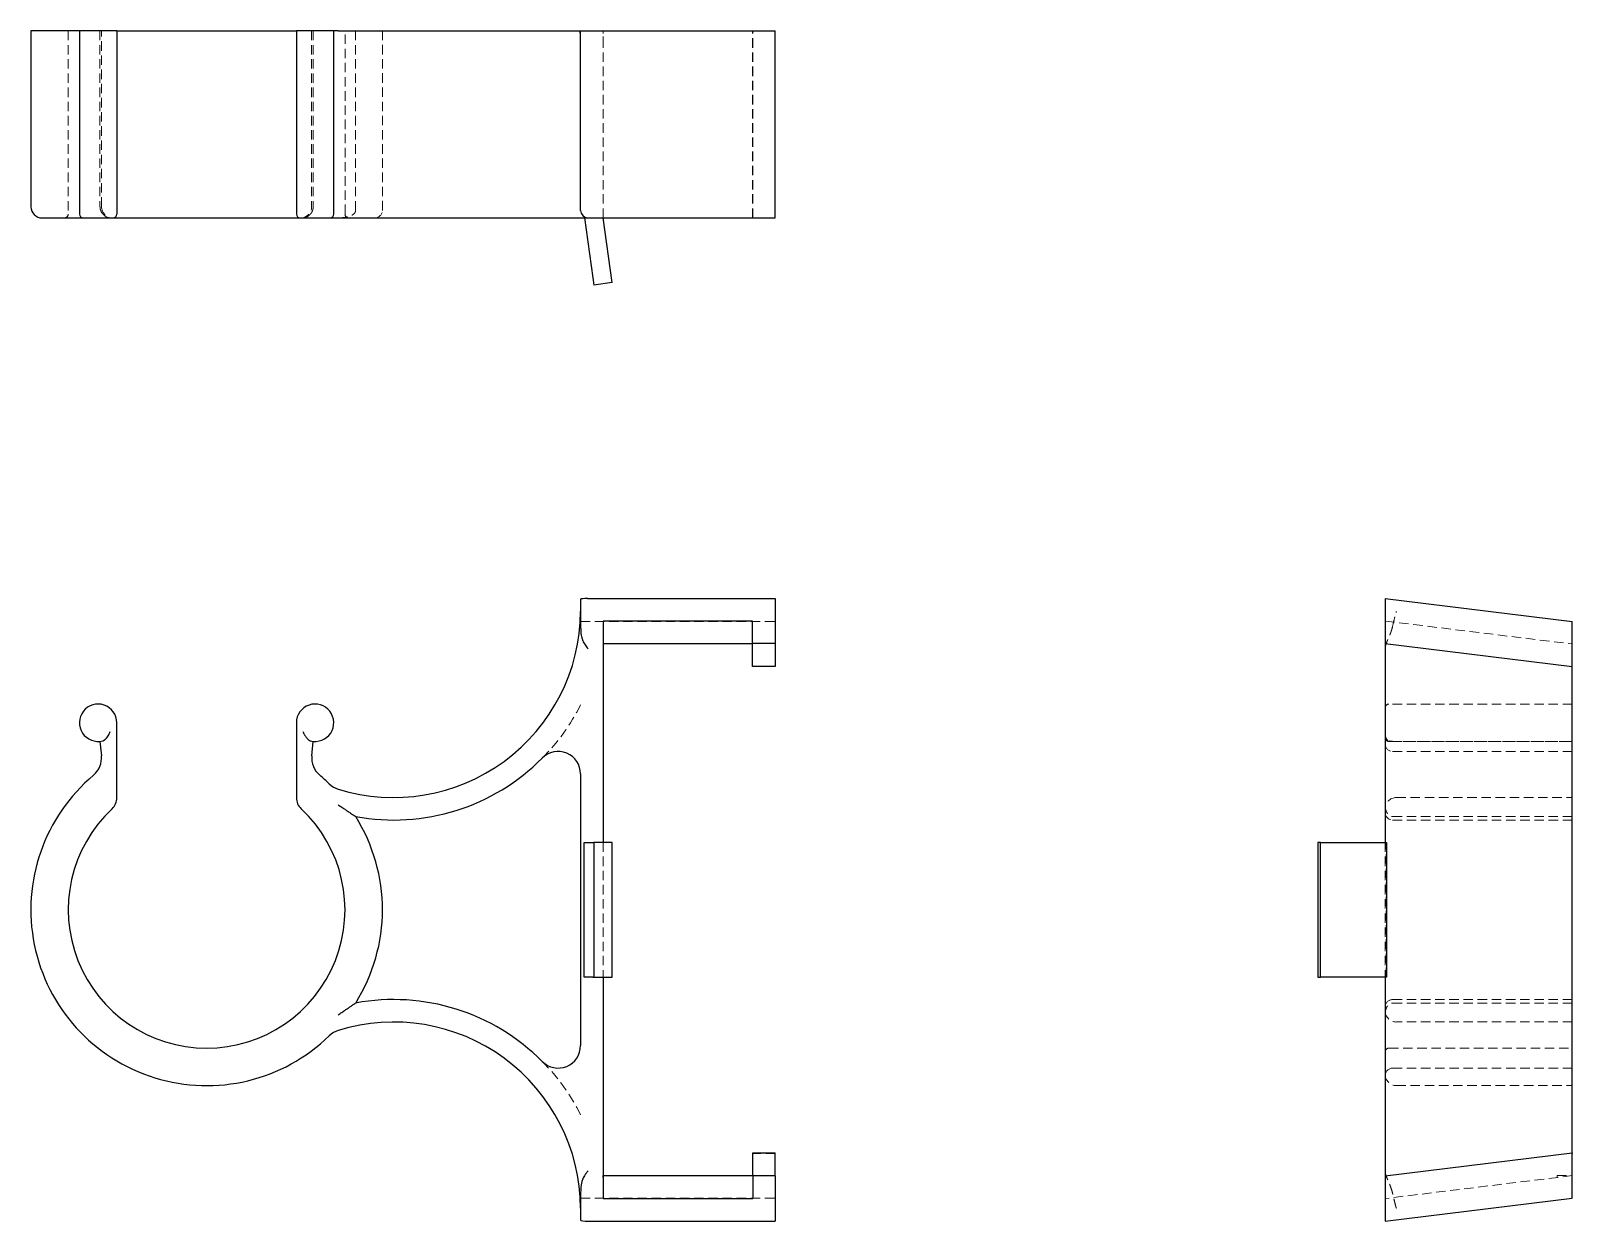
# Model space of a CAD drawing. Header units: millimetres. Extents: x 33 to 240, y 15 to 175.
import ezdxf

# ---------------------------------------------------------------- set-up
doc = ezdxf.new("R2010")
doc.units = ezdxf.units.MM
doc.linetypes.add('HIDDEN', pattern=[1.905, 1.27, -0.635])

msp = doc.modelspace()

# ---------------------------------------------------------------- linework, layer by layer
at = {"color": 7, "linetype": 'Continuous', "lineweight": 25}
for p, q in [((33, 175.08), (33, 151.46)), ((39.53, 175.08), (33, 175.08)), ((39.53, 175.08), (39.53, 150.46)), ((44.56, 175.08), (39.53, 175.08)), ((44.56, 175.08), (44.56, 150.46)), ((44.56, 175.08), (68.68, 175.08)), ((68.68, 175.08), (68.68, 150.46)), ((73.7, 175.08), (68.68, 175.08)), ((73.7, 150.46), (73.7, 175.08)), ((74.3, 175.08), (73.7, 175.08)), ((74.3, 175.08), (106.83, 175.08)), ((106.83, 175.08), (106.87, 175.08)), ((106.87, 175.08), (133, 175.08)), ((133, 149.96), (133, 175.08)), ((106.87, 150.96), (106.87, 164.26)), ((34.51, 149.96), (40.03, 149.96)), ((40.03, 149.96), (44.05, 149.96)), ((44.05, 149.96), (69.18, 149.96)), ((69.18, 149.96), (73.2, 149.96)), ((73.2, 149.96), (73.86, 149.96)), ((73.86, 149.96), (107.87, 149.96)), ((107.37, 149.96), (108.49, 141.91)), ((107.81, 149.96), (133, 149.96)), ((107.87, 149.96), (133, 149.96)), ((111.11, 141.26), (109.91, 149.96)), ((133, 149.96), (133, 149.96)), ((108.49, 141.91), (108.63, 140.91)), ((111.11, 141.26), (108.63, 140.91)), ((106.87, 98.71), (106.87, 95.11)), ((107.81, 98.83), (133, 98.83)), ((107.87, 98.82), (133, 98.82)), ((133, 98.83), (133, 98.82)), ((133, 98.82), (133, 92.76)), ((214.96, 98.83), (214.96, 98.82)), ((214.96, 98.83), (240.08, 95.75)), ((214.96, 98.82), (214.96, 92.76)), ((129.98, 95.79), (109.88, 95.79)), ((109.88, 95.79), (109.88, 66.05)), ((129.98, 92.76), (129.98, 95.79)), ((240.08, 89.67), (240.08, 95.75)), ((129.98, 92.71), (109.88, 92.71)), ((133, 92.76), (129.98, 92.76)), ((129.98, 89.67), (129.98, 92.76)), ((133, 92.76), (133, 89.67)), ((214.96, 92.76), (240.08, 89.67)), ((214.96, 92.76), (214.96, 66.05)), ((133, 89.67), (129.98, 89.67)), ((240.08, 24.26), (240.08, 89.67)), ((240.08, 84.64), (240.08, 84.64)), ((240.08, 84.53), (240.08, 84.64)), ((240.08, 69.06), (240.08, 84.53)), ((44.56, 72.05), (44.56, 82.13)), ((68.68, 82.13), (68.68, 72.05)), ((42.29, 79.63), (42.49, 77.69)), ((70.75, 77.69), (70.94, 79.63)), ((106.87, 75.25), (106.87, 38.75)), ((240.08, 69.06), (240.08, 69.06)), ((240.08, 44.94), (240.08, 69.06)), ((107.35, 47.96), (107.35, 66.05)), ((107.35, 66.05), (108.49, 66.05)), ((108.49, 66.05), (108.63, 66.05)), ((108.63, 66.05), (108.63, 65.04)), ((111.11, 66.05), (108.63, 66.05)), ((108.63, 65.04), (108.63, 48.96)), ((111.11, 47.96), (111.11, 66.05)), ((205.91, 66.05), (205.91, 65.04)), ((206.26, 66.05), (205.91, 66.05)), ((205.91, 65.04), (205.91, 48.96)), ((206.26, 47.96), (206.26, 66.05)), ((206.26, 66.05), (215.13, 66.05)), ((215.13, 66.05), (215.13, 47.96)), ((108.49, 47.96), (107.35, 47.96)), ((108.49, 47.96), (108.63, 47.96)), ((108.63, 48.96), (108.63, 47.96)), ((108.63, 47.96), (111.11, 47.96)), ((109.88, 47.96), (109.88, 18.21)), ((205.91, 48.96), (205.91, 47.96)), ((205.91, 48.96), (205.91, 48.96)), ((205.91, 47.96), (206.26, 47.96)), ((215.13, 47.96), (206.26, 47.96)), ((214.96, 47.96), (214.96, 21.24)), ((240.08, 44.94), (240.08, 44.94)), ((240.08, 29.47), (240.08, 44.94)), ((129.99, 24.33), (133, 24.33)), ((129.99, 21.24), (129.99, 24.33)), ((133, 21.24), (133, 24.33)), ((214.96, 21.24), (240.06, 24.33)), ((240.06, 24.33), (240.07, 24.26)), ((240.08, 24.26), (240.07, 24.26)), ((240.08, 18.25), (240.08, 24.26)), ((109.89, 21.29), (109.88, 21.29)), ((109.89, 21.05), (109.88, 21.05)), ((109.89, 21.29), (129.99, 21.29)), ((109.89, 21.05), (109.89, 21.29)), ((129.99, 21.24), (129.99, 18.21)), ((133, 21.24), (129.99, 21.24)), ((133, 21.24), (133, 15.17)), ((214.96, 21.24), (214.96, 15.17)), ((106.87, 18.89), (106.87, 15.29)), ((109.88, 18.21), (129.99, 18.21)), ((214.96, 15.17), (240.08, 18.25)), ((107.87, 15.17), (133, 15.17))]:
    msp.add_line(p, q, dxfattribs=at)
at = {"color": 7, "linetype": 'HIDDEN', "lineweight": 18}
for p, q in [((38.02, 175.08), (38.02, 150.46)), ((42.29, 175.08), (42.29, 151.46)), ((42.5, 151.46), (42.5, 175.08)), ((70.73, 175.08), (70.73, 151.46)), ((70.94, 175.08), (70.94, 151.46)), ((75.21, 150.46), (75.21, 175.08)), ((76.64, 175.08), (76.64, 150.96)), ((80.23, 150.96), (80.23, 175.08)), ((106.87, 175.08), (101.71, 175.08)), ((106.87, 175.08), (106.87, 164.26)), ((109.88, 149.96), (109.88, 175.08)), ((109.89, 173.07), (109.89, 175.08)), ((129.98, 149.96), (129.98, 175.08)), ((129.99, 175.08), (129.99, 175.07)), ((129.99, 175.07), (129.99, 175.06)), ((133, 175.07), (129.99, 175.07)), ((129.99, 175.06), (133, 175.06)), ((129.99, 149.96), (129.99, 175.06)), ((109.89, 173.07), (109.88, 173.07)), ((107.35, 150.1), (107.37, 149.96)), ((109.91, 149.96), (109.88, 150.13)), ((108.49, 141.91), (108.49, 141.91)), ((108.49, 141.91), (108.49, 141.91)), ((108.63, 140.91), (108.63, 140.91)), ((106.83, 95.75), (106.87, 95.75)), ((106.87, 95.75), (133, 95.75)), ((214.96, 95.79), (240.08, 92.71)), ((240.08, 84.64), (215.46, 84.64)), ((215.46, 79.61), (240.08, 79.61)), ((240.08, 79.63), (216.46, 79.63)), ((240.08, 78.27), (215.96, 78.27)), ((216.46, 72.08), (240.08, 72.08)), ((240.08, 69.53), (215.96, 69.53)), ((215.96, 69.06), (240.08, 69.06)), ((109.88, 66.05), (109.88, 47.96)), ((214.96, 66.05), (214.96, 47.96)), ((215.1, 47.96), (215.1, 66.05)), ((240.08, 44.94), (215.96, 44.94)), ((240.08, 44.47), (215.96, 44.47)), ((240.08, 41.93), (216.46, 41.93)), ((215.46, 38.41), (240.08, 38.41)), ((215.96, 35.73), (240.08, 35.73)), ((216.46, 33.38), (240.08, 33.38)), ((133, 24.26), (129.99, 24.26)), ((240.08, 21.29), (214.96, 18.21)), ((238.07, 21.29), (240.08, 21.29)), ((238.07, 21.05), (238.07, 21.29)), ((106.87, 18.25), (106.83, 18.25)), ((106.87, 18.25), (133, 18.25))]:
    msp.add_line(p, q, dxfattribs=at)
at = {"color": 7, "linetype": 'Continuous', "lineweight": 25, "flags": 128}
for points in [[(205.91, 65.04), (205.91, 65.04), (205.91, 65.04), (205.91, 65.04), (205.91, 65.04), (205.91, 65.04), (205.91, 65.04), (205.91, 65.04), (205.91, 65.04)], [(108.63, 48.96), (108.63, 48.96), (108.63, 48.96), (108.63, 48.96), (108.63, 48.96), (108.63, 48.96), (108.63, 48.96), (108.63, 48.96), (108.63, 48.96)]]:
    msp.add_lwpolyline(points, dxfattribs=at)
at = {"color": 7, "linetype": 'Continuous', "lineweight": 25}
for centre, radius, start, end in [((34.51, 151.46), 1.51, 180, 270), ((40.03, 150.46), 0.502, 180, 270), ((44.05, 150.46), 0.502, 270, 0), ((69.18, 150.46), 0.502, 180, 270), ((73.2, 150.46), 0.502, 270, 0), ((107.87, 150.96), 1, 180, 266.7002), ((107.87, 150.96), 1, 266.7002, 270), ((81.74, 97.2), 25.12, 252.7804, 359.7131), ((42.04, 82.13), 2.51, 0, 284.499), ((71.19, 82.13), 2.51, 255.501, 180), ((39.49, 77.39), 3.01, 310.0289, 5.7106), ((73.75, 77.39), 3.01, 174.2894, 229.9711), ((81.74, 97.2), 28.14, 259.5515, 315.2079), ((103.85, 75.25), 3.01, 0, 135.2079), ((56.62, 57), 23.62, 130.0289, 314.2373), ((56.62, 57), 23.62, 45.7627, 49.9711), ((75.2, 76.08), 3.01, 225.7627, 252.7804), ((56.62, 57), 18.59, 133.0728, 46.9272), ((42.55, 72.05), 2.01, 313.0728, 0), ((70.69, 72.05), 2.01, 180, 226.9272), ((56.62, 57), 23.62, 327.9678, 32.0322), ((108.95, 65.04), 0.325, 179.9525, 180.0475), ((81.74, 16.8), 28.14, 44.7921, 100.4485), ((81.74, 16.8), 25.12, 0.2869, 107.2196), ((75.2, 37.92), 3.01, 107.2196, 134.2373), ((103.85, 38.75), 3.01, 224.7921, 0)]:
    msp.add_arc(centre, radius, start, end, dxfattribs=at)
at = {"color": 7, "linetype": 'HIDDEN', "lineweight": 18}
for centre, radius, start, end in [((44.01, 151.46), 1.51, 180, 270), ((69.22, 151.46), 1.51, 270, 0), ((37.52, 150.46), 0.502, 270, 0), ((75.71, 150.46), 0.502, 180, 270), ((79.23, 150.96), 1, 270, 0), ((81.74, 97.2), 28.14, 315.2079, 333.2331), ((215.46, 84.14), 0.502, 90, 180), ((215.46, 80.12), 0.502, 180, 270), ((215.96, 79.27), 1, 180, 270), ((216.46, 70.57), 1.51, 90, 180), ((215.96, 70.07), 1, 180, 270), ((215.96, 43.94), 1, 90, 180), ((216.46, 43.43), 1.51, 180, 270), ((215.46, 37.91), 0.502, 90, 180), ((81.74, 16.8), 28.14, 26.7669, 44.7921), ((215.96, 34.73), 1, 90, 180), ((216.46, 34.89), 1.51, 180, 270)]:
    msp.add_arc(centre, radius, start, end, dxfattribs=at)
at = {"color": 7, "linetype": 'Continuous', "lineweight": 25}
for centre, major_axis, start_param, end_param in [((81.74, 163.24), (0, 204.63), 4.717397, 4.770306), ((107.87, 98.71), (1, 0), 1.628388, 3.141593), ((107.87, 107), (0, 8.19), 3.084001, 3.141593), ((107.87, 15.29), (1, 0), 3.141593, 4.712389)]:
    msp.add_ellipse(centre, major_axis=major_axis, ratio=0.122785, start_param=start_param, end_param=end_param, dxfattribs=at)
at = {"color": 7, "linetype": 'HIDDEN', "lineweight": 18}
for points, knots in [([(42.67, 150.46), (42.65, 150.49), (42.6, 150.55), (42.52, 150.66), (42.45, 150.78), (42.39, 150.94), (42.31, 151.16), (42.3, 151.35), (42.29, 151.46)], [0, 0, 0, 0, 0.106334, 0.224413, 0.3543, 0.496041, 0.685443, 1, 1, 1, 1]), ([(70.94, 151.46), (70.94, 151.42), (70.94, 151.34), (70.92, 151.22), (70.9, 151.13), (70.88, 151.04), (70.86, 150.98), (70.82, 150.87), (70.76, 150.74), (70.67, 150.59), (70.59, 150.5), (70.56, 150.46)], [0, 0, 0, 0, 0.118923, 0.223906, 0.314948, 0.392045, 0.455197, 0.504402, 0.690565, 0.855723, 1, 1, 1, 1]), ([(42.67, 150.46), (42.69, 150.44), (42.73, 150.4), (42.78, 150.35), (42.84, 150.29), (42.9, 150.25), (42.96, 150.2), (43.02, 150.16), (43.08, 150.12), (43.15, 150.09), (43.25, 150.04), (43.39, 149.99), (43.55, 149.96), (43.63, 149.96), (43.68, 149.96)], [0, 0, 0, 0, 0.0445675, 0.0906669, 0.1383658, 0.187699, 0.2386732, 0.2912726, 0.3454639, 0.4012014, 0.4584313, 0.6317463, 0.8124366, 1, 1, 1, 1]), ([(69.56, 149.96), (69.58, 149.96), (69.62, 149.96), (69.69, 149.97), (69.77, 149.98), (69.85, 150), (69.93, 150.02), (70.03, 150.06), (70.14, 150.11), (70.25, 150.18), (70.36, 150.26), (70.46, 150.35), (70.53, 150.43), (70.56, 150.46)], [0, 0, 0, 0, 0.094663, 0.187631, 0.278897, 0.36842, 0.456121, 0.54189, 0.643785, 0.740702, 0.832391, 0.918766, 1, 1, 1, 1]), ([(74.29, 149.96), (74.38, 149.96), (74.54, 149.96), (74.79, 149.97), (75.02, 150), (75.29, 150.03), (75.6, 150.1), (75.93, 150.21), (76.19, 150.33), (76.38, 150.47), (76.51, 150.6), (76.58, 150.72), (76.63, 150.84), (76.64, 150.92), (76.64, 150.96)], [0, 0, 0, 0, 0.097586, 0.18942, 0.275473, 0.355723, 0.501921, 0.628009, 0.735413, 0.824778, 0.876472, 0.921784, 0.962241, 1, 1, 1, 1]), ([(215.96, 95.11), (216.04, 95.45), (216.14, 95.88), (216.24, 96.27), (216.28, 96.43), (216.3, 96.51), (216.34, 96.68), (216.36, 96.76), (216.39, 96.88), (216.4, 96.92), (216.42, 96.98), (216.43, 97), (216.44, 97.03), (216.44, 97.04), (216.45, 97.06), (216.45, 97.06), (216.46, 97.07), (216.46, 97.07), (216.46, 97.07)], [0, 0, 0, 0, 0.5, 0.625, 0.625, 0.75, 0.75, 0.875, 0.875, 0.9375, 0.9375, 0.96875, 0.96875, 0.984375, 0.984375, 0.992188, 0.992188, 1, 1, 1, 1]), ([(215.96, 95.11), (215.94, 95.03), (215.9, 94.86), (215.83, 94.61), (215.75, 94.36), (215.64, 94.06), (215.49, 93.71), (215.35, 93.4), (215.23, 93.12), (215.13, 92.87), (215.04, 92.59), (214.97, 92.32), (214.96, 92.14), (214.96, 92.05)], [0, 0, 0, 0, 0.076271, 0.151323, 0.225259, 0.298186, 0.425936, 0.555094, 0.607427, 0.705167, 0.809173, 0.899341, 1, 1, 1, 1]), ([(214.96, 80.95), (214.96, 80.9), (214.96, 80.8), (214.97, 80.65), (214.98, 80.5), (215, 80.37), (215.02, 80.24), (215.06, 80.12), (215.11, 79.99), (215.18, 79.88), (215.26, 79.79), (215.35, 79.73), (215.43, 79.7), (215.46, 79.69)], [0, 0, 0, 0, 0.094663, 0.187631, 0.278897, 0.36842, 0.456121, 0.54189, 0.643785, 0.740702, 0.832391, 0.918766, 1, 1, 1, 1]), ([(216.46, 79.63), (216.42, 79.63), (216.34, 79.63), (216.22, 79.63), (216.13, 79.63), (216.04, 79.63), (215.98, 79.63), (215.87, 79.64), (215.74, 79.65), (215.59, 79.67), (215.5, 79.68), (215.46, 79.69)], [0, 0, 0, 0, 0.118923, 0.223906, 0.314948, 0.392045, 0.455197, 0.504402, 0.690565, 0.855723, 1, 1, 1, 1]), ([(214.96, 71.11), (214.96, 71.05), (214.96, 70.94), (214.97, 70.78), (215, 70.62), (215.03, 70.44), (215.1, 70.23), (215.21, 70.01), (215.33, 69.83), (215.47, 69.7), (215.6, 69.62), (215.72, 69.57), (215.84, 69.53), (215.92, 69.53), (215.96, 69.53)], [0, 0, 0, 0, 0.097586, 0.18942, 0.275473, 0.355723, 0.501921, 0.628009, 0.735413, 0.824778, 0.876472, 0.921784, 0.962241, 1, 1, 1, 1]), ([(214.96, 42.89), (214.96, 42.95), (214.96, 43.06), (214.97, 43.22), (215, 43.38), (215.03, 43.56), (215.1, 43.77), (215.2, 43.98), (215.31, 44.14), (215.42, 44.25), (215.53, 44.34), (215.63, 44.4), (215.74, 44.44), (215.85, 44.47), (215.92, 44.47), (215.96, 44.47)], [0, 0, 0, 0, 0.097378, 0.189141, 0.275252, 0.35568, 0.501808, 0.627929, 0.714219, 0.789118, 0.841261, 0.88733, 0.928205, 0.965177, 1, 1, 1, 1]), ([(214.96, 21.95), (214.96, 21.91), (214.96, 21.84), (214.97, 21.73), (214.99, 21.62), (215.01, 21.52), (215.05, 21.36), (215.13, 21.13), (215.27, 20.8), (215.44, 20.41), (215.61, 20.01), (215.75, 19.62), (215.87, 19.26), (215.93, 19.01), (215.96, 18.89)], [0, 0, 0, 0, 0.0415522, 0.0814192, 0.119604, 0.1561099, 0.1909408, 0.294936, 0.3926691, 0.5335733, 0.6718011, 0.7790151, 0.8883023, 1, 1, 1, 1]), ([(216.46, 16.93), (216.46, 16.93), (216.46, 16.93), (216.45, 16.94), (216.45, 16.94), (216.44, 16.96), (216.44, 16.97), (216.43, 17), (216.42, 17.02), (216.4, 17.08), (216.39, 17.12), (216.36, 17.24), (216.34, 17.32), (216.3, 17.49), (216.28, 17.57), (216.24, 17.73), (216.14, 18.12), (216.04, 18.55), (215.96, 18.89)], [0, 0, 0, 0, 0.007812, 0.007812, 0.015625, 0.015625, 0.03125, 0.03125, 0.0625, 0.0625, 0.125, 0.125, 0.25, 0.25, 0.375, 0.375, 0.5, 1, 1, 1, 1])]:
    msp.add_open_spline(points, degree=3, knots=knots, dxfattribs=at)
at = {"color": 7, "linetype": 'Continuous', "lineweight": 25}
for points, knots in [([(106.87, 95.11), (106.87, 95.03), (106.87, 94.86), (106.88, 94.61), (106.89, 94.36), (106.92, 94.06), (106.98, 93.71), (107.07, 93.4), (107.18, 93.12), (107.3, 92.87), (107.47, 92.59), (107.66, 92.32), (107.8, 92.14), (107.87, 92.05)], [0, 0, 0, 0, 0.076271, 0.151323, 0.225259, 0.298186, 0.425936, 0.555094, 0.607427, 0.705167, 0.809173, 0.899341, 1, 1, 1, 1]), ([(42.67, 79.69), (42.69, 79.7), (42.73, 79.71), (42.78, 79.74), (42.84, 79.77), (42.9, 79.81), (42.96, 79.86), (43.02, 79.92), (43.08, 79.98), (43.15, 80.05), (43.25, 80.17), (43.39, 80.37), (43.55, 80.65), (43.63, 80.85), (43.68, 80.95)], [0, 0, 0, 0, 0.0445675, 0.0906669, 0.1383658, 0.187699, 0.2386732, 0.2912726, 0.3454639, 0.4012014, 0.4584313, 0.6317463, 0.8124366, 1, 1, 1, 1]), ([(69.56, 80.95), (69.58, 80.9), (69.62, 80.8), (69.69, 80.65), (69.77, 80.5), (69.85, 80.37), (69.93, 80.24), (70.03, 80.12), (70.14, 79.99), (70.25, 79.88), (70.36, 79.79), (70.46, 79.73), (70.53, 79.7), (70.56, 79.69)], [0, 0, 0, 0, 0.094663, 0.187631, 0.278897, 0.36842, 0.456121, 0.54189, 0.643785, 0.740702, 0.832391, 0.918766, 1, 1, 1, 1]), ([(74.29, 71.11), (74.38, 71.05), (74.54, 70.94), (74.79, 70.78), (75.02, 70.62), (75.29, 70.44), (75.6, 70.23), (75.93, 70.01), (76.19, 69.83), (76.38, 69.7), (76.51, 69.62), (76.58, 69.57), (76.63, 69.53), (76.64, 69.53), (76.64, 69.53)], [0, 0, 0, 0, 0.097586, 0.18942, 0.275473, 0.355723, 0.501921, 0.628009, 0.735413, 0.824778, 0.876472, 0.921784, 0.962241, 1, 1, 1, 1]), ([(74.29, 42.89), (74.38, 42.95), (74.54, 43.06), (74.79, 43.22), (75.02, 43.38), (75.29, 43.56), (75.6, 43.77), (75.91, 43.98), (76.14, 44.14), (76.31, 44.25), (76.44, 44.34), (76.53, 44.4), (76.59, 44.44), (76.63, 44.47), (76.64, 44.47), (76.64, 44.47)], [0, 0, 0, 0, 0.097378, 0.189141, 0.275252, 0.35568, 0.501808, 0.627929, 0.714219, 0.789118, 0.841261, 0.88733, 0.928205, 0.965177, 1, 1, 1, 1]), ([(107.87, 21.95), (107.84, 21.91), (107.78, 21.84), (107.7, 21.73), (107.62, 21.62), (107.55, 21.52), (107.44, 21.36), (107.3, 21.13), (107.14, 20.8), (107.01, 20.41), (106.93, 20.01), (106.89, 19.62), (106.87, 19.26), (106.87, 19.01), (106.87, 18.89)], [0, 0, 0, 0, 0.0415522, 0.0814192, 0.119604, 0.1561099, 0.1909408, 0.294936, 0.3926691, 0.5335733, 0.6718011, 0.7790151, 0.8883023, 1, 1, 1, 1])]:
    msp.add_open_spline(points, degree=3, knots=knots, dxfattribs=at)

doc.saveas('drawing.dxf')
